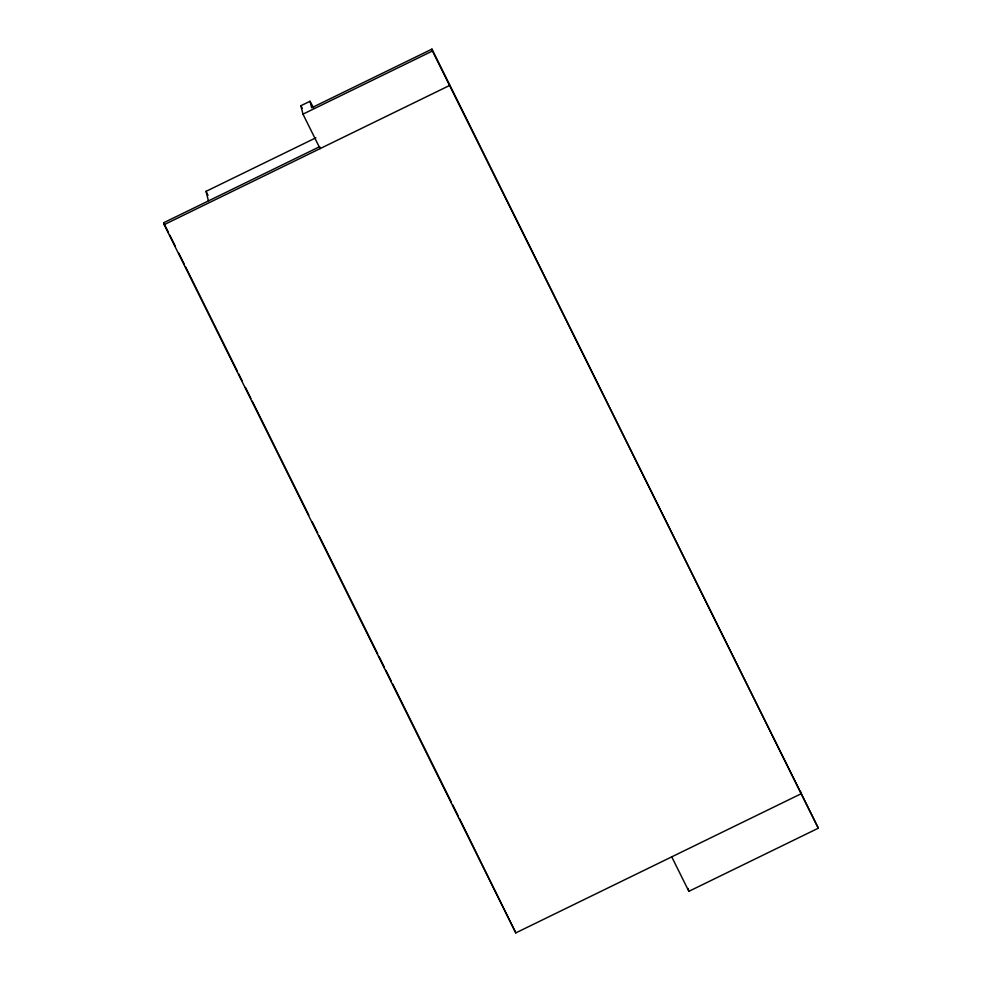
<?xml version="1.0" encoding="UTF-8"?>
<svg xmlns="http://www.w3.org/2000/svg" width="982" height="982" viewBox="0 0 982 982"><rect width="100%" height="100%" fill="white"/><g stroke="black" fill="none" stroke-linecap="round" stroke-linejoin="round"><path stroke-width="1.47" d="M319.616 146.711L320.095 148.626L302.972 114.145L300.873 105.725L310.017 101.269L313.602 107.86M671.737 856.844L688.861 891.325L818.325 828.182L431.97 49.1L311.65 107.787L310.017 101.269M302.972 114.145L432.448 51.003L431.97 49.1M208.43 200.917L206.048 191.355L315.86 137.811M800.735 791.799L801.214 793.714L515.795 932.9L164.154 224.657L163.675 222.754L319.469 146.772M164.154 224.657L449.56 85.483L449.081 83.556M300.873 105.725L302.309 108.364M432.448 51.003L818.325 828.182M206.048 191.355L208.024 195.332M163.675 222.754L168.438 232.353M169.8 235.103L175.262 246.089M178.663 252.951L184.113 263.925M185.475 266.674L237.276 370.987M238.638 373.737L242.038 380.599M245.451 387.46L250.901 398.434M252.264 401.184L308.827 515.108M312.239 521.97L317.689 532.944M319.052 535.693L377.665 653.73M379.027 656.479L384.478 667.453M385.84 670.203L391.29 681.177M392.653 683.926L451.266 801.963M452.628 804.712L458.078 815.698M459.441 818.436L515.795 932.9M688.161 888.514L688.861 891.325"/></g></svg>
